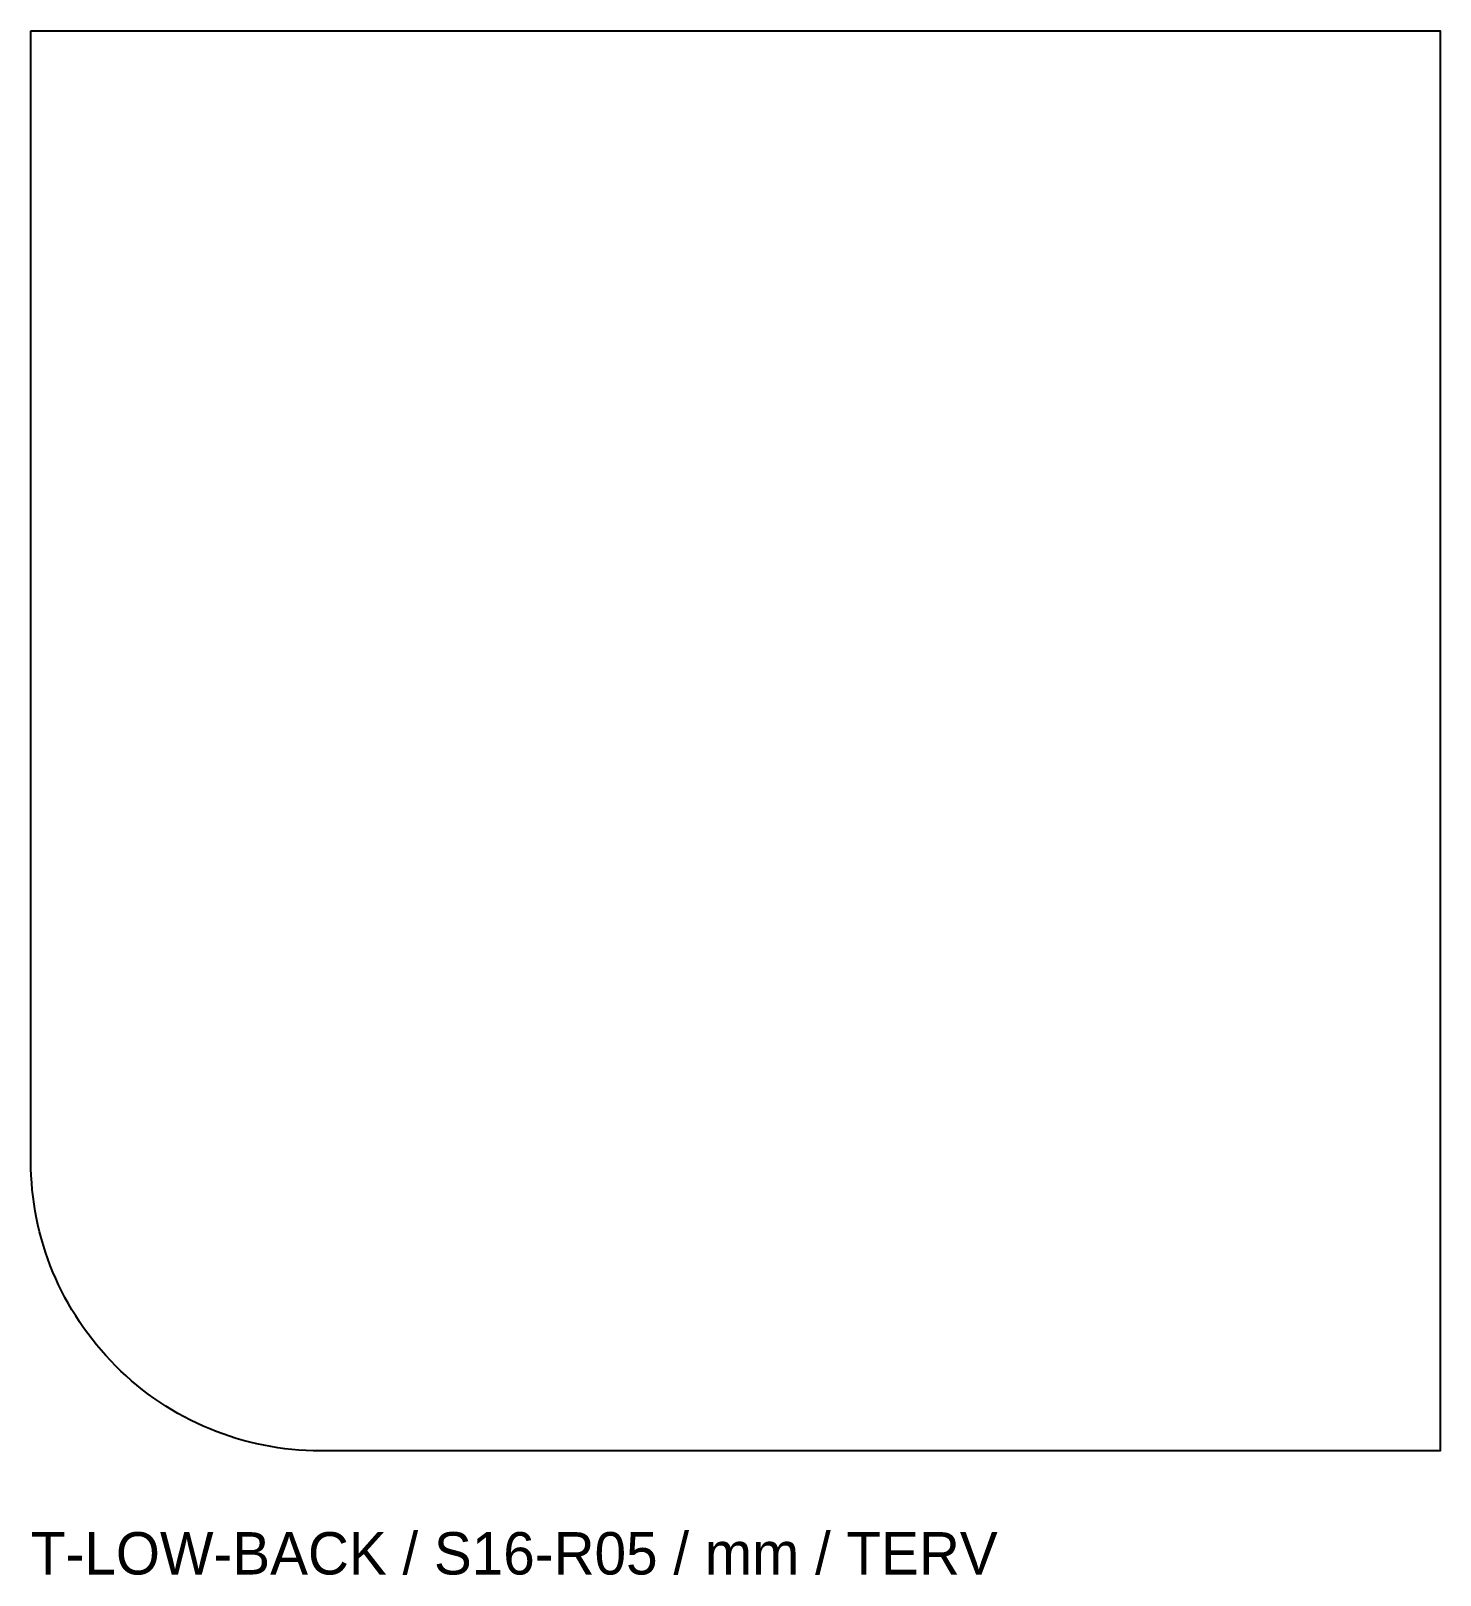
# Model space of a CAD drawing. Header units: millimetres. Extents: x 0 to 399, y -35 to 402.
import ezdxf

# ---------------------------------------------------------------- set-up
doc = ezdxf.new("R2010")
doc.units = ezdxf.units.MM

msp = doc.modelspace()

# ---------------------------------------------------------------- linework, layer by layer
msp.add_lwpolyline([(0, 402), (399, 402), (399, 0), (82, 0, -0.414214), (0, 82)], format="xyb", close=True)

# ---------------------------------------------------------------- texts
msp.add_text('T-LOW-BACK / S16-R05 / mm / TERV', height=12).set_placement((0, -35))

doc.saveas('drawing.dxf')
